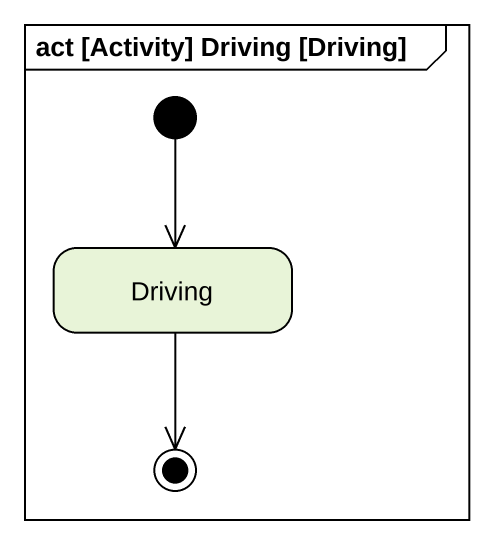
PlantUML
@startuml
mainframe act [Activity] Driving [Driving]
hide empty description
state Driving
[*] --> Driving
Driving --> [*]
@enduml
